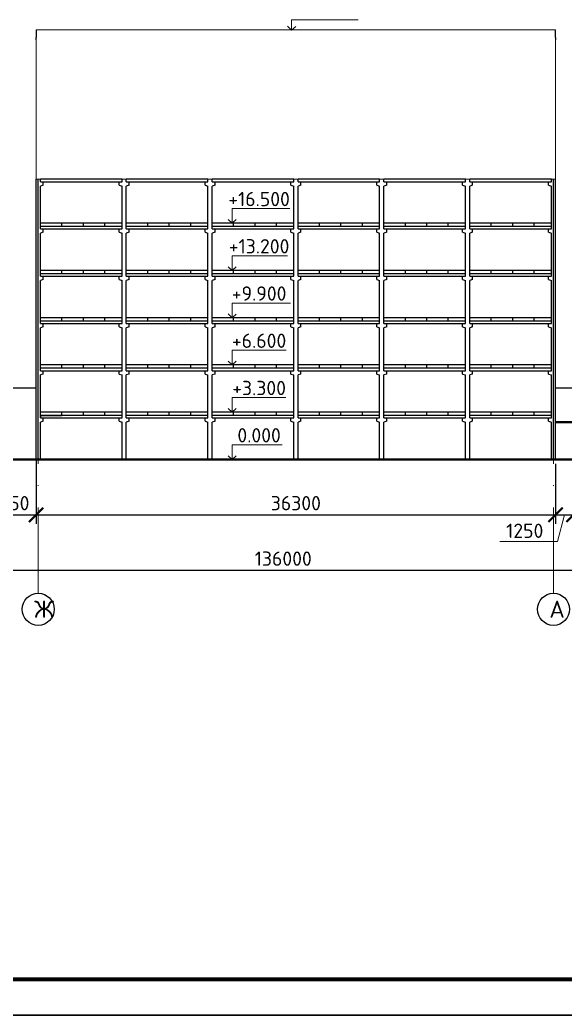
# Model space of a CAD drawing. Header units: millimetres. Extents: x -782 to 10910, y 3841 to 9763.
# Drawn here: x 2148.8 to 2225, y 8024.4 to 8163.5 of the extents above; entities that cross this region are included whole.
import ezdxf

# ---------------------------------------------------------------- set-up
doc = ezdxf.new("R2010")
doc.units = ezdxf.units.MM
doc.linetypes.add('ACAD_ISO10W100', pattern=[18, 12, -3, 0, -3])
doc.linetypes.add('CENTER2', pattern=[28.575, 19.05, -3.175, 3.175, -3.175])
doc.layers.add('1', color=7, linetype='Continuous')
doc.layers.add('Оbводка', color=1, linetype='Continuous', lineweight=90)
doc.styles.add('2.5', font='isocpeur.ttf', dxfattribs={"height": 2})
doc.styles.add('Isocpeur', font='isocpeur.ttf')
doc.dimstyles.new('М500 стройгенп', dxfattribs={"dimtxt": 2, "dimasz": 2, "dimexe": 1.25, "dimexo": 0.625, "dimtad": 1, "dimlfac": 500, "dimtxsty": '2.5', "dimblk": 'ARCHTICK', "dimcen": 2.5, "dimadec": 0, "dimazin": 0, "dimtfac": 1, "dimtmove": 0, "dimatfit": 3, "dimfxl": 1, "dimarcsym": 0})

# ---------------------------------------------------------------- blocks, each defined once
blk = doc.blocks.new('_ArchTick')
at = {"color": 0, "linetype": 'ByBlock', "const_width": 0.15}
blk.add_lwpolyline([(-0.5, -0.5), (0.5, 0.5)], dxfattribs=at)
blk = doc.blocks.new('*D836')
at = {"color": 0, "lineweight": -2, "transparency": 16777216}
for p, q in [((2143.57, 8101.98), (2143.57, 8093.06)), ((2151.07, 8101.98), (2151.07, 8093.06)), ((2143.57, 8094.31), (2151.07, 8094.31))]:
    blk.add_line(p, q, dxfattribs=at)
at = {"layer": 'Defpoints', "color": 0, "lineweight": -3, "transparency": 16777216}
for p in [(2143.57, 8102.61), (2151.07, 8102.61), (2151.07, 8094.31)]:
    blk.add_point(p, dxfattribs=at)
at = {"color": 0, "lineweight": -2, "transparency": 16777216, "xscale": 2, "yscale": 2, "zscale": 2, "rotation": 180}
blk.add_blockref('_ArchTick', (2143.57, 8094.31), dxfattribs=at)
at = {"color": 0, "lineweight": -2, "transparency": 16777216, "xscale": 2, "yscale": 2, "zscale": 2}
blk.add_blockref('_ArchTick', (2151.07, 8094.31), dxfattribs=at)
at = {"color": 0, "lineweight": 20, "transparency": 16777216, "insert": (2147.32, 8095.94), "char_height": 2, "attachment_point": 5, "style": '2.5'}
blk.add_mtext('3750', dxfattribs=at)
blk = doc.blocks.new('*D750')
at = {"color": 0, "lineweight": -2, "transparency": 16777216}
for p, q in [((2151.07, 8101.42), (2151.07, 8093.06)), ((2223.67, 8101.42), (2223.67, 8093.06)), ((2151.07, 8094.31), (2223.67, 8094.31))]:
    blk.add_line(p, q, dxfattribs=at)
at = {"layer": 'Defpoints', "color": 0, "lineweight": -3, "transparency": 16777216}
for p in [(2151.07, 8102.05), (2223.67, 8102.05), (2223.67, 8094.31)]:
    blk.add_point(p, dxfattribs=at)
at = {"color": 0, "lineweight": -2, "transparency": 16777216, "xscale": 2, "yscale": 2, "zscale": 2, "rotation": 180}
blk.add_blockref('_ArchTick', (2151.07, 8094.31), dxfattribs=at)
at = {"color": 0, "lineweight": -2, "transparency": 16777216, "xscale": 2, "yscale": 2, "zscale": 2}
blk.add_blockref('_ArchTick', (2223.67, 8094.31), dxfattribs=at)
at = {"color": 0, "lineweight": 20, "transparency": 16777216, "insert": (2187.37, 8095.94), "char_height": 2, "attachment_point": 5, "style": '2.5'}
blk.add_mtext('36300', dxfattribs=at)
blk = doc.blocks.new('*D837')
at = {"color": 0, "lineweight": -2, "transparency": 16777216}
for p, q in [((2223.67, 8101.42), (2223.67, 8093.06)), ((2226.17, 8101.42), (2226.17, 8093.06)), ((2223.67, 8094.31), (2226.17, 8094.31))]:
    blk.add_line(p, q, dxfattribs=at)
at = {"layer": 'Defpoints', "color": 0, "lineweight": -3, "transparency": 16777216}
for p in [(2223.67, 8102.05), (2226.17, 8102.05), (2226.17, 8094.31)]:
    blk.add_point(p, dxfattribs=at)
at = {"color": 0, "lineweight": -2, "transparency": 16777216, "xscale": 2, "yscale": 2, "zscale": 2, "rotation": 180}
blk.add_blockref('_ArchTick', (2223.67, 8094.31), dxfattribs=at)
at = {"color": 0, "lineweight": -2, "transparency": 16777216, "xscale": 2, "yscale": 2, "zscale": 2}
blk.add_blockref('_ArchTick', (2226.17, 8094.31), dxfattribs=at)
at = {"color": 0, "lineweight": 20, "transparency": 16777216, "insert": (2219.36, 8092.08), "char_height": 2, "attachment_point": 5, "style": '2.5'}
blk.add_mtext('1250', dxfattribs=at)
blk = doc.blocks.new('*D753')
at = {"color": 0, "lineweight": -2, "transparency": 16777216}
for p, q in [((2052.35, 8101.42), (2052.35, 8085.31)), ((2320.87, 8101.42), (2320.87, 8085.31)), ((2052.35, 8086.56), (2320.87, 8086.56))]:
    blk.add_line(p, q, dxfattribs=at)
at = {"layer": 'Defpoints', "color": 0, "lineweight": -3, "transparency": 16777216}
for p in [(2052.35, 8102.05), (2320.87, 8102.05), (2320.87, 8086.56)]:
    blk.add_point(p, dxfattribs=at)
at = {"color": 0, "lineweight": -2, "transparency": 16777216, "xscale": 2, "yscale": 2, "zscale": 2, "rotation": 180}
blk.add_blockref('_ArchTick', (2052.35, 8086.56), dxfattribs=at)
at = {"color": 0, "lineweight": -2, "transparency": 16777216, "xscale": 2, "yscale": 2, "zscale": 2}
blk.add_blockref('_ArchTick', (2320.87, 8086.56), dxfattribs=at)
at = {"color": 0, "lineweight": 20, "transparency": 16777216, "insert": (2185.61, 8088.19), "char_height": 2, "attachment_point": 5, "style": '2.5'}
blk.add_mtext('136000', dxfattribs=at)

msp = doc.modelspace()

# ---------------------------------------------------------------- linework, layer by layer
at = {"lineweight": 20}
for p, q in [((2186.777192, 8162.040145), (2186.207809, 8162.565131)), ((2186.76384, 8162.040321), (2186.76384, 8163.451583)), ((2186.76384, 8162.040321), (2186.76384, 8163.451583)), ((2196.088285, 8163.451583), (2186.76384, 8163.451583)), ((2186.76384, 8162.040321), (2187.346852, 8162.550128)), ((2151.07433, 8141.186228), (2151.07433, 8162.046228)), ((2151.07433, 8162.046228), (2223.67433, 8162.046228)), ((2223.67433, 8162.046228), (2223.67433, 8141.186228)), ((2223.67433, 8141.186228), (2151.07433, 8141.186228)), ((2151.07433, 8140.824219), (2151.07433, 8102.046228)), ((2178.479929, 8135.046228), (2178.479929, 8137.09681)), ((2178.479929, 8135.046228), (2178.479929, 8137.09681)), ((2186.533444, 8137.09681), (2178.479929, 8137.09681)), ((2178.479929, 8135.046228), (2177.910545, 8135.571214)), ((2178.466576, 8135.046404), (2179.049589, 8135.556211)), ((2178.479929, 8128.446228), (2178.479929, 8130.49681)), ((2178.479929, 8128.446228), (2178.479929, 8130.49681)), ((2186.180708, 8130.49681), (2178.479929, 8130.49681)), ((2178.479929, 8128.446228), (2177.910545, 8128.971214)), ((2178.466576, 8128.446404), (2179.049589, 8128.956211)), ((2178.479929, 8121.846228), (2178.479929, 8123.89681)), ((2178.479929, 8121.846228), (2178.479929, 8123.89681)), ((2186.615038, 8123.89681), (2178.479929, 8123.89681)), ((2178.479929, 8121.846228), (2177.910545, 8122.371214)), ((2178.466576, 8121.846404), (2179.049589, 8122.356211)), ((2178.479929, 8115.246228), (2178.479929, 8117.29681)), ((2178.479929, 8115.246228), (2178.479929, 8117.29681)), ((2186.004968, 8117.29681), (2178.479929, 8117.29681)), ((2178.479929, 8115.246228), (2177.910545, 8115.771214)), ((2178.466576, 8115.246404), (2179.049589, 8115.756211)), ((2178.479929, 8108.646228), (2178.479929, 8110.69681)), ((2178.479929, 8108.646228), (2178.479929, 8110.69681)), ((2185.948061, 8110.69681), (2178.479929, 8110.69681)), ((2178.479929, 8108.646228), (2177.910545, 8109.171214)), ((2178.466576, 8108.646404), (2179.049589, 8109.156211)), ((2178.479929, 8102.046228), (2178.479929, 8104.09681)), ((2178.479929, 8102.046228), (2178.479929, 8104.09681)), ((2185.454314, 8104.09681), (2178.479929, 8104.09681)), ((2178.479929, 8102.046228), (2177.910545, 8102.571214)), ((2178.466576, 8102.046404), (2179.049589, 8102.556211)), ((2224.92433, 8094.313451), (2223.91952, 8090.563451)), ((2223.91952, 8090.563451), (2215.878797, 8090.563451))]:
    msp.add_line(p, q, dxfattribs=at)
at = {"lineweight": 25}
for p, q in [((2151.07433, 8162.046228), (2151.07433, 8161.006228)), ((2151.07433, 8160.646228), (2151.07433, 8161.006228)), ((2223.67433, 8161.006228), (2223.67433, 8162.046228)), ((2223.67433, 8161.006228), (2223.67433, 8160.646228)), ((2151.07433, 8102.046228), (2151.07433, 8141.186228)), ((2151.67433, 8140.846228), (2151.67433, 8141.186228)), ((2163.07433, 8141.186228), (2151.67433, 8141.186228)), ((2151.67433, 8140.846228), (2163.07433, 8140.846228)), ((2151.67433, 8140.846228), (2152.27433, 8140.846228)), ((2152.07433, 8140.379561), (2151.67433, 8140.246228)), ((2151.67433, 8134.246228), (2151.67433, 8140.246228)), ((2152.07433, 8140.379561), (2152.07433, 8140.846228)), ((2162.67433, 8140.379561), (2162.67433, 8140.846228)), ((2162.67433, 8140.379561), (2163.07433, 8140.246228)), ((2163.07433, 8140.846228), (2163.07433, 8141.186228)), ((2163.07433, 8134.246228), (2163.07433, 8140.246228)), ((2163.67433, 8140.846228), (2163.67433, 8141.186228)), ((2175.07433, 8141.186228), (2163.67433, 8141.186228)), ((2163.67433, 8140.846228), (2175.07433, 8140.846228)), ((2164.07433, 8140.379561), (2163.67433, 8140.246228)), ((2163.67433, 8134.246228), (2163.67433, 8140.246228)), ((2164.07433, 8140.379561), (2164.07433, 8140.846228)), ((2174.67433, 8140.379561), (2174.67433, 8140.846228)), ((2174.67433, 8140.379561), (2175.07433, 8140.246228)), ((2175.07433, 8140.846228), (2175.07433, 8141.186228)), ((2175.07433, 8140.846228), (2175.07433, 8141.186228)), ((2175.07433, 8134.246228), (2175.07433, 8140.246228)), ((2175.07433, 8134.246228), (2175.07433, 8140.246228)), ((2175.67433, 8140.846228), (2175.67433, 8141.186228)), ((2187.07433, 8141.186228), (2175.67433, 8141.186228)), ((2175.67433, 8140.846228), (2187.07433, 8140.846228)), ((2176.07433, 8140.379561), (2175.67433, 8140.246228)), ((2175.67433, 8134.246228), (2175.67433, 8140.246228)), ((2176.07433, 8140.379561), (2176.07433, 8140.846228)), ((2186.67433, 8140.379561), (2186.67433, 8140.846228)), ((2186.67433, 8140.379561), (2187.07433, 8140.246228)), ((2187.07433, 8140.846228), (2187.07433, 8141.186228)), ((2187.07433, 8140.846228), (2187.07433, 8141.186228)), ((2187.07433, 8134.246228), (2187.07433, 8140.246228)), ((2187.07433, 8134.246228), (2187.07433, 8140.246228)), ((2187.67433, 8140.846228), (2187.67433, 8141.186228)), ((2199.07433, 8141.186228), (2187.67433, 8141.186228)), ((2187.67433, 8140.846228), (2199.07433, 8140.846228)), ((2188.07433, 8140.379561), (2187.67433, 8140.246228)), ((2187.67433, 8134.246228), (2187.67433, 8140.246228)), ((2188.07433, 8140.379561), (2188.07433, 8140.846228)), ((2198.67433, 8140.379561), (2198.67433, 8140.846228)), ((2198.67433, 8140.379561), (2199.07433, 8140.246228)), ((2199.07433, 8140.846228), (2199.07433, 8141.186228)), ((2199.07433, 8140.846228), (2199.07433, 8141.186228)), ((2199.07433, 8134.246228), (2199.07433, 8140.246228)), ((2199.07433, 8134.246228), (2199.07433, 8140.246228)), ((2199.67433, 8140.846228), (2199.67433, 8141.186228)), ((2211.07433, 8141.186228), (2199.67433, 8141.186228)), ((2199.67433, 8140.846228), (2211.07433, 8140.846228)), ((2200.07433, 8140.379561), (2199.67433, 8140.246228)), ((2199.67433, 8134.246228), (2199.67433, 8140.246228)), ((2200.07433, 8140.379561), (2200.07433, 8140.846228)), ((2210.67433, 8140.379561), (2210.67433, 8140.846228)), ((2210.67433, 8140.379561), (2211.07433, 8140.246228)), ((2211.07433, 8140.846228), (2211.07433, 8141.186228)), ((2211.07433, 8140.846228), (2211.07433, 8141.186228)), ((2211.07433, 8134.246228), (2211.07433, 8140.246228)), ((2211.07433, 8134.246228), (2211.07433, 8140.246228)), ((2211.67433, 8140.846228), (2211.67433, 8141.186228)), ((2223.07433, 8141.186228), (2211.67433, 8141.186228)), ((2211.67433, 8140.846228), (2223.07433, 8140.846228)), ((2212.07433, 8140.379561), (2211.67433, 8140.246228)), ((2211.67433, 8134.246228), (2211.67433, 8140.246228)), ((2212.07433, 8140.379561), (2212.07433, 8140.846228)), ((2222.67433, 8140.379561), (2222.67433, 8140.846228)), ((2222.67433, 8140.379561), (2223.07433, 8140.246228)), ((2223.07433, 8140.846228), (2223.07433, 8141.186228)), ((2223.07433, 8140.846228), (2223.07433, 8141.186228)), ((2223.07433, 8134.246228), (2223.07433, 8140.246228)), ((2223.07433, 8134.246228), (2223.07433, 8140.246228)), ((2223.67433, 8102.046228), (2223.67433, 8141.186228)), ((2163.07433, 8135.046228), (2151.67433, 8135.046228)), ((2163.07433, 8134.586228), (2151.67433, 8134.586228)), ((2154.67433, 8134.586228), (2154.67433, 8135.046228)), ((2157.67433, 8134.586228), (2157.67433, 8135.046228)), ((2160.67433, 8134.586228), (2160.67433, 8135.046228)), ((2175.07433, 8135.046228), (2163.67433, 8135.046228)), ((2175.07433, 8134.586228), (2163.67433, 8134.586228)), ((2166.67433, 8134.586228), (2166.67433, 8135.046228)), ((2169.67433, 8134.586228), (2169.67433, 8135.046228)), ((2172.67433, 8134.586228), (2172.67433, 8135.046228)), ((2187.07433, 8135.046228), (2175.67433, 8135.046228)), ((2187.07433, 8134.586228), (2175.67433, 8134.586228)), ((2178.67433, 8134.586228), (2178.67433, 8135.046228)), ((2181.67433, 8134.586228), (2181.67433, 8135.046228)), ((2184.67433, 8134.586228), (2184.67433, 8135.046228)), ((2199.07433, 8135.046228), (2187.67433, 8135.046228)), ((2199.07433, 8134.586228), (2187.67433, 8134.586228)), ((2190.67433, 8134.586228), (2190.67433, 8135.046228)), ((2193.67433, 8134.586228), (2193.67433, 8135.046228)), ((2196.67433, 8134.586228), (2196.67433, 8135.046228)), ((2211.07433, 8135.046228), (2199.67433, 8135.046228)), ((2211.07433, 8134.586228), (2199.67433, 8134.586228)), ((2202.67433, 8134.586228), (2202.67433, 8135.046228)), ((2205.67433, 8134.586228), (2205.67433, 8135.046228)), ((2208.67433, 8134.586228), (2208.67433, 8135.046228)), ((2223.07433, 8135.046228), (2211.67433, 8135.046228)), ((2223.07433, 8134.586228), (2211.67433, 8134.586228)), ((2214.67433, 8134.586228), (2214.67433, 8135.046228)), ((2217.67433, 8134.586228), (2217.67433, 8135.046228)), ((2220.67433, 8134.586228), (2220.67433, 8135.046228)), ((2151.67433, 8134.246228), (2163.07433, 8134.246228)), ((2151.67433, 8134.246228), (2152.27433, 8134.246228)), ((2152.07433, 8133.779561), (2151.67433, 8133.646228)), ((2151.67433, 8127.646228), (2151.67433, 8133.646228)), ((2152.07433, 8133.779561), (2152.07433, 8134.246228)), ((2162.67433, 8133.779561), (2162.67433, 8134.246228)), ((2162.67433, 8133.779561), (2163.07433, 8133.646228)), ((2163.07433, 8127.646228), (2163.07433, 8133.646228)), ((2163.67433, 8134.246228), (2175.07433, 8134.246228)), ((2164.07433, 8133.779561), (2163.67433, 8133.646228)), ((2163.67433, 8127.646228), (2163.67433, 8133.646228)), ((2164.07433, 8133.779561), (2164.07433, 8134.246228)), ((2174.67433, 8133.779561), (2174.67433, 8134.246228)), ((2174.67433, 8133.779561), (2175.07433, 8133.646228)), ((2175.07433, 8127.646228), (2175.07433, 8133.646228)), ((2175.67433, 8134.246228), (2187.07433, 8134.246228)), ((2176.07433, 8133.779561), (2175.67433, 8133.646228)), ((2175.67433, 8127.646228), (2175.67433, 8133.646228)), ((2176.07433, 8133.779561), (2176.07433, 8134.246228)), ((2186.67433, 8133.779561), (2186.67433, 8134.246228)), ((2186.67433, 8133.779561), (2187.07433, 8133.646228)), ((2187.07433, 8127.646228), (2187.07433, 8133.646228)), ((2187.67433, 8134.246228), (2199.07433, 8134.246228)), ((2188.07433, 8133.779561), (2187.67433, 8133.646228)), ((2187.67433, 8127.646228), (2187.67433, 8133.646228)), ((2188.07433, 8133.779561), (2188.07433, 8134.246228)), ((2198.67433, 8133.779561), (2198.67433, 8134.246228)), ((2198.67433, 8133.779561), (2199.07433, 8133.646228)), ((2199.07433, 8127.646228), (2199.07433, 8133.646228)), ((2199.67433, 8134.246228), (2211.07433, 8134.246228)), ((2200.07433, 8133.779561), (2199.67433, 8133.646228)), ((2199.67433, 8127.646228), (2199.67433, 8133.646228)), ((2200.07433, 8133.779561), (2200.07433, 8134.246228)), ((2210.67433, 8133.779561), (2210.67433, 8134.246228)), ((2210.67433, 8133.779561), (2211.07433, 8133.646228)), ((2211.07433, 8127.646228), (2211.07433, 8133.646228)), ((2211.67433, 8134.246228), (2223.07433, 8134.246228)), ((2212.07433, 8133.779561), (2211.67433, 8133.646228)), ((2211.67433, 8127.646228), (2211.67433, 8133.646228)), ((2212.07433, 8133.779561), (2212.07433, 8134.246228)), ((2222.67433, 8133.779561), (2222.67433, 8134.246228)), ((2222.67433, 8133.779561), (2223.07433, 8133.646228)), ((2223.07433, 8127.646228), (2223.07433, 8133.646228)), ((2163.07433, 8128.446228), (2151.67433, 8128.446228)), ((2163.07433, 8127.986228), (2151.67433, 8127.986228)), ((2151.67433, 8127.646228), (2163.07433, 8127.646228)), ((2151.67433, 8127.646228), (2152.27433, 8127.646228)), ((2152.07433, 8127.179561), (2152.07433, 8127.646228)), ((2154.67433, 8127.986228), (2154.67433, 8128.446228)), ((2157.67433, 8127.986228), (2157.67433, 8128.446228)), ((2160.67433, 8127.986228), (2160.67433, 8128.446228)), ((2162.67433, 8127.179561), (2162.67433, 8127.646228)), ((2175.07433, 8128.446228), (2163.67433, 8128.446228)), ((2175.07433, 8127.986228), (2163.67433, 8127.986228)), ((2163.67433, 8127.646228), (2175.07433, 8127.646228)), ((2164.07433, 8127.179561), (2164.07433, 8127.646228)), ((2166.67433, 8127.986228), (2166.67433, 8128.446228)), ((2169.67433, 8127.986228), (2169.67433, 8128.446228)), ((2172.67433, 8127.986228), (2172.67433, 8128.446228)), ((2174.67433, 8127.179561), (2174.67433, 8127.646228)), ((2187.07433, 8128.446228), (2175.67433, 8128.446228)), ((2187.07433, 8127.986228), (2175.67433, 8127.986228)), ((2175.67433, 8127.646228), (2187.07433, 8127.646228)), ((2176.07433, 8127.179561), (2176.07433, 8127.646228)), ((2178.67433, 8127.986228), (2178.67433, 8128.446228)), ((2181.67433, 8127.986228), (2181.67433, 8128.446228)), ((2184.67433, 8127.986228), (2184.67433, 8128.446228)), ((2186.67433, 8127.179561), (2186.67433, 8127.646228)), ((2199.07433, 8128.446228), (2187.67433, 8128.446228)), ((2199.07433, 8127.986228), (2187.67433, 8127.986228)), ((2187.67433, 8127.646228), (2199.07433, 8127.646228)), ((2188.07433, 8127.179561), (2188.07433, 8127.646228)), ((2190.67433, 8127.986228), (2190.67433, 8128.446228)), ((2193.67433, 8127.986228), (2193.67433, 8128.446228)), ((2196.67433, 8127.986228), (2196.67433, 8128.446228)), ((2198.67433, 8127.179561), (2198.67433, 8127.646228)), ((2211.07433, 8128.446228), (2199.67433, 8128.446228)), ((2211.07433, 8127.986228), (2199.67433, 8127.986228)), ((2199.67433, 8127.646228), (2211.07433, 8127.646228)), ((2200.07433, 8127.179561), (2200.07433, 8127.646228)), ((2202.67433, 8127.986228), (2202.67433, 8128.446228)), ((2205.67433, 8127.986228), (2205.67433, 8128.446228)), ((2208.67433, 8127.986228), (2208.67433, 8128.446228)), ((2210.67433, 8127.179561), (2210.67433, 8127.646228)), ((2223.07433, 8128.446228), (2211.67433, 8128.446228)), ((2223.07433, 8127.986228), (2211.67433, 8127.986228)), ((2211.67433, 8127.646228), (2223.07433, 8127.646228)), ((2212.07433, 8127.179561), (2212.07433, 8127.646228)), ((2214.67433, 8127.986228), (2214.67433, 8128.446228)), ((2217.67433, 8127.986228), (2217.67433, 8128.446228)), ((2220.67433, 8127.986228), (2220.67433, 8128.446228)), ((2222.67433, 8127.179561), (2222.67433, 8127.646228)), ((2152.07433, 8127.179561), (2151.67433, 8127.046228)), ((2151.67433, 8121.046228), (2151.67433, 8127.046228)), ((2162.67433, 8127.179561), (2163.07433, 8127.046228)), ((2163.07433, 8121.046228), (2163.07433, 8127.046228)), ((2164.07433, 8127.179561), (2163.67433, 8127.046228)), ((2163.67433, 8121.046228), (2163.67433, 8127.046228)), ((2174.67433, 8127.179561), (2175.07433, 8127.046228)), ((2175.07433, 8121.046228), (2175.07433, 8127.046228)), ((2176.07433, 8127.179561), (2175.67433, 8127.046228)), ((2175.67433, 8121.046228), (2175.67433, 8127.046228)), ((2186.67433, 8127.179561), (2187.07433, 8127.046228)), ((2187.07433, 8121.046228), (2187.07433, 8127.046228)), ((2188.07433, 8127.179561), (2187.67433, 8127.046228)), ((2187.67433, 8121.046228), (2187.67433, 8127.046228)), ((2198.67433, 8127.179561), (2199.07433, 8127.046228)), ((2199.07433, 8121.046228), (2199.07433, 8127.046228)), ((2200.07433, 8127.179561), (2199.67433, 8127.046228)), ((2199.67433, 8121.046228), (2199.67433, 8127.046228)), ((2210.67433, 8127.179561), (2211.07433, 8127.046228)), ((2211.07433, 8121.046228), (2211.07433, 8127.046228)), ((2212.07433, 8127.179561), (2211.67433, 8127.046228)), ((2211.67433, 8121.046228), (2211.67433, 8127.046228)), ((2222.67433, 8127.179561), (2223.07433, 8127.046228)), ((2223.07433, 8121.046228), (2223.07433, 8127.046228)), ((2163.07433, 8121.846228), (2151.67433, 8121.846228)), ((2163.07433, 8121.386228), (2151.67433, 8121.386228)), ((2151.67433, 8121.046228), (2163.07433, 8121.046228)), ((2151.67433, 8121.046228), (2152.27433, 8121.046228)), ((2152.07433, 8120.579561), (2152.07433, 8121.046228)), ((2154.67433, 8121.386228), (2154.67433, 8121.846228)), ((2157.67433, 8121.386228), (2157.67433, 8121.846228)), ((2160.67433, 8121.386228), (2160.67433, 8121.846228)), ((2162.67433, 8120.579561), (2162.67433, 8121.046228)), ((2175.07433, 8121.846228), (2163.67433, 8121.846228)), ((2175.07433, 8121.386228), (2163.67433, 8121.386228)), ((2163.67433, 8121.046228), (2175.07433, 8121.046228)), ((2164.07433, 8120.579561), (2164.07433, 8121.046228)), ((2166.67433, 8121.386228), (2166.67433, 8121.846228)), ((2169.67433, 8121.386228), (2169.67433, 8121.846228)), ((2172.67433, 8121.386228), (2172.67433, 8121.846228)), ((2174.67433, 8120.579561), (2174.67433, 8121.046228)), ((2187.07433, 8121.846228), (2175.67433, 8121.846228)), ((2187.07433, 8121.386228), (2175.67433, 8121.386228)), ((2175.67433, 8121.046228), (2187.07433, 8121.046228)), ((2176.07433, 8120.579561), (2176.07433, 8121.046228)), ((2178.67433, 8121.386228), (2178.67433, 8121.846228)), ((2181.67433, 8121.386228), (2181.67433, 8121.846228)), ((2184.67433, 8121.386228), (2184.67433, 8121.846228)), ((2186.67433, 8120.579561), (2186.67433, 8121.046228)), ((2199.07433, 8121.846228), (2187.67433, 8121.846228)), ((2199.07433, 8121.386228), (2187.67433, 8121.386228)), ((2187.67433, 8121.046228), (2199.07433, 8121.046228)), ((2188.07433, 8120.579561), (2188.07433, 8121.046228)), ((2190.67433, 8121.386228), (2190.67433, 8121.846228)), ((2193.67433, 8121.386228), (2193.67433, 8121.846228)), ((2196.67433, 8121.386228), (2196.67433, 8121.846228)), ((2198.67433, 8120.579561), (2198.67433, 8121.046228)), ((2211.07433, 8121.846228), (2199.67433, 8121.846228)), ((2211.07433, 8121.386228), (2199.67433, 8121.386228)), ((2199.67433, 8121.046228), (2211.07433, 8121.046228)), ((2200.07433, 8120.579561), (2200.07433, 8121.046228)), ((2202.67433, 8121.386228), (2202.67433, 8121.846228)), ((2205.67433, 8121.386228), (2205.67433, 8121.846228)), ((2208.67433, 8121.386228), (2208.67433, 8121.846228)), ((2210.67433, 8120.579561), (2210.67433, 8121.046228)), ((2223.07433, 8121.846228), (2211.67433, 8121.846228)), ((2223.07433, 8121.386228), (2211.67433, 8121.386228)), ((2211.67433, 8121.046228), (2223.07433, 8121.046228)), ((2212.07433, 8120.579561), (2212.07433, 8121.046228)), ((2214.67433, 8121.386228), (2214.67433, 8121.846228)), ((2217.67433, 8121.386228), (2217.67433, 8121.846228)), ((2220.67433, 8121.386228), (2220.67433, 8121.846228)), ((2222.67433, 8120.579561), (2222.67433, 8121.046228)), ((2152.07433, 8120.579561), (2151.67433, 8120.446228)), ((2151.67433, 8114.446228), (2151.67433, 8120.446228)), ((2162.67433, 8120.579561), (2163.07433, 8120.446228)), ((2163.07433, 8114.446228), (2163.07433, 8120.446228)), ((2164.07433, 8120.579561), (2163.67433, 8120.446228)), ((2163.67433, 8114.446228), (2163.67433, 8120.446228)), ((2174.67433, 8120.579561), (2175.07433, 8120.446228)), ((2175.07433, 8114.446228), (2175.07433, 8120.446228)), ((2176.07433, 8120.579561), (2175.67433, 8120.446228)), ((2175.67433, 8114.446228), (2175.67433, 8120.446228)), ((2186.67433, 8120.579561), (2187.07433, 8120.446228)), ((2187.07433, 8114.446228), (2187.07433, 8120.446228)), ((2188.07433, 8120.579561), (2187.67433, 8120.446228)), ((2187.67433, 8114.446228), (2187.67433, 8120.446228)), ((2198.67433, 8120.579561), (2199.07433, 8120.446228)), ((2199.07433, 8114.446228), (2199.07433, 8120.446228)), ((2200.07433, 8120.579561), (2199.67433, 8120.446228)), ((2199.67433, 8114.446228), (2199.67433, 8120.446228)), ((2210.67433, 8120.579561), (2211.07433, 8120.446228)), ((2211.07433, 8114.446228), (2211.07433, 8120.446228)), ((2212.07433, 8120.579561), (2211.67433, 8120.446228)), ((2211.67433, 8114.446228), (2211.67433, 8120.446228)), ((2222.67433, 8120.579561), (2223.07433, 8120.446228)), ((2223.07433, 8114.446228), (2223.07433, 8120.446228)), ((2163.07433, 8115.246228), (2151.67433, 8115.246228)), ((2154.67433, 8114.786228), (2154.67433, 8115.246228)), ((2157.67433, 8114.786228), (2157.67433, 8115.246228)), ((2160.67433, 8114.786228), (2160.67433, 8115.246228)), ((2175.07433, 8115.246228), (2163.67433, 8115.246228)), ((2166.67433, 8114.786228), (2166.67433, 8115.246228)), ((2169.67433, 8114.786228), (2169.67433, 8115.246228)), ((2172.67433, 8114.786228), (2172.67433, 8115.246228)), ((2187.07433, 8115.246228), (2175.67433, 8115.246228)), ((2178.67433, 8114.786228), (2178.67433, 8115.246228)), ((2181.67433, 8114.786228), (2181.67433, 8115.246228)), ((2184.67433, 8114.786228), (2184.67433, 8115.246228)), ((2199.07433, 8115.246228), (2187.67433, 8115.246228)), ((2190.67433, 8114.786228), (2190.67433, 8115.246228)), ((2193.67433, 8114.786228), (2193.67433, 8115.246228)), ((2196.67433, 8114.786228), (2196.67433, 8115.246228)), ((2211.07433, 8115.246228), (2199.67433, 8115.246228)), ((2202.67433, 8114.786228), (2202.67433, 8115.246228)), ((2205.67433, 8114.786228), (2205.67433, 8115.246228)), ((2208.67433, 8114.786228), (2208.67433, 8115.246228)), ((2223.07433, 8115.246228), (2211.67433, 8115.246228)), ((2214.67433, 8114.786228), (2214.67433, 8115.246228)), ((2217.67433, 8114.786228), (2217.67433, 8115.246228)), ((2220.67433, 8114.786228), (2220.67433, 8115.246228)), ((2163.07433, 8114.786228), (2151.67433, 8114.786228)), ((2151.67433, 8114.446228), (2163.07433, 8114.446228)), ((2151.67433, 8114.446228), (2152.27433, 8114.446228)), ((2152.07433, 8113.979561), (2151.67433, 8113.846228)), ((2151.67433, 8107.846228), (2151.67433, 8113.846228)), ((2152.07433, 8113.979561), (2152.07433, 8114.446228)), ((2162.67433, 8113.979561), (2162.67433, 8114.446228)), ((2162.67433, 8113.979561), (2163.07433, 8113.846228)), ((2163.07433, 8107.846228), (2163.07433, 8113.846228)), ((2175.07433, 8114.786228), (2163.67433, 8114.786228)), ((2163.67433, 8114.446228), (2175.07433, 8114.446228)), ((2164.07433, 8113.979561), (2163.67433, 8113.846228)), ((2163.67433, 8107.846228), (2163.67433, 8113.846228)), ((2164.07433, 8113.979561), (2164.07433, 8114.446228)), ((2174.67433, 8113.979561), (2174.67433, 8114.446228)), ((2174.67433, 8113.979561), (2175.07433, 8113.846228)), ((2175.07433, 8107.846228), (2175.07433, 8113.846228)), ((2187.07433, 8114.786228), (2175.67433, 8114.786228)), ((2175.67433, 8114.446228), (2187.07433, 8114.446228)), ((2176.07433, 8113.979561), (2175.67433, 8113.846228)), ((2175.67433, 8107.846228), (2175.67433, 8113.846228)), ((2176.07433, 8113.979561), (2176.07433, 8114.446228)), ((2186.67433, 8113.979561), (2186.67433, 8114.446228)), ((2186.67433, 8113.979561), (2187.07433, 8113.846228)), ((2187.07433, 8107.846228), (2187.07433, 8113.846228)), ((2199.07433, 8114.786228), (2187.67433, 8114.786228)), ((2187.67433, 8114.446228), (2199.07433, 8114.446228)), ((2188.07433, 8113.979561), (2187.67433, 8113.846228)), ((2187.67433, 8107.846228), (2187.67433, 8113.846228)), ((2188.07433, 8113.979561), (2188.07433, 8114.446228)), ((2198.67433, 8113.979561), (2198.67433, 8114.446228)), ((2198.67433, 8113.979561), (2199.07433, 8113.846228)), ((2199.07433, 8107.846228), (2199.07433, 8113.846228)), ((2211.07433, 8114.786228), (2199.67433, 8114.786228)), ((2199.67433, 8114.446228), (2211.07433, 8114.446228)), ((2200.07433, 8113.979561), (2199.67433, 8113.846228)), ((2199.67433, 8107.846228), (2199.67433, 8113.846228)), ((2200.07433, 8113.979561), (2200.07433, 8114.446228)), ((2210.67433, 8113.979561), (2210.67433, 8114.446228)), ((2210.67433, 8113.979561), (2211.07433, 8113.846228)), ((2211.07433, 8107.846228), (2211.07433, 8113.846228)), ((2223.07433, 8114.786228), (2211.67433, 8114.786228)), ((2211.67433, 8114.446228), (2223.07433, 8114.446228)), ((2212.07433, 8113.979561), (2211.67433, 8113.846228)), ((2211.67433, 8107.846228), (2211.67433, 8113.846228)), ((2212.07433, 8113.979561), (2212.07433, 8114.446228)), ((2222.67433, 8113.979561), (2222.67433, 8114.446228)), ((2222.67433, 8113.979561), (2223.07433, 8113.846228)), ((2223.07433, 8107.846228), (2223.07433, 8113.846228)), ((2143.290827, 8112.046228), (2151.07433, 8112.046228)), ((2223.67433, 8112.046228), (2320.288527, 8112.046228)), ((2163.07433, 8108.646228), (2151.67433, 8108.646228)), ((2151.67433, 8108.246228), (2151.67433, 8107.846228)), ((2163.07433, 8108.186228), (2151.67433, 8108.186228)), ((2151.67433, 8108.186228), (2154.67433, 8108.186228)), ((2154.67433, 8108.186228), (2154.67433, 8108.646228)), ((2157.67433, 8108.186228), (2157.67433, 8108.646228)), ((2160.67433, 8108.186228), (2160.67433, 8108.646228)), ((2175.07433, 8108.646228), (2163.67433, 8108.646228)), ((2163.67433, 8108.186228), (2163.67433, 8108.646228)), ((2175.07433, 8108.186228), (2163.67433, 8108.186228)), ((2166.67433, 8108.186228), (2166.67433, 8108.646228)), ((2169.67433, 8108.186228), (2169.67433, 8108.646228)), ((2172.67433, 8108.186228), (2172.67433, 8108.646228)), ((2187.07433, 8108.646228), (2175.67433, 8108.646228)), ((2187.07433, 8108.186228), (2175.67433, 8108.186228)), ((2178.67433, 8108.186228), (2178.67433, 8108.646228)), ((2181.67433, 8108.186228), (2181.67433, 8108.646228)), ((2184.67433, 8108.186228), (2184.67433, 8108.646228)), ((2199.07433, 8108.646228), (2187.67433, 8108.646228)), ((2199.07433, 8108.186228), (2187.67433, 8108.186228)), ((2190.67433, 8108.186228), (2190.67433, 8108.646228)), ((2193.67433, 8108.186228), (2193.67433, 8108.646228)), ((2196.67433, 8108.186228), (2196.67433, 8108.646228)), ((2211.07433, 8108.646228), (2199.67433, 8108.646228)), ((2211.07433, 8108.186228), (2199.67433, 8108.186228)), ((2202.67433, 8108.186228), (2202.67433, 8108.646228)), ((2205.67433, 8108.186228), (2205.67433, 8108.646228)), ((2208.67433, 8108.186228), (2208.67433, 8108.646228)), ((2223.07433, 8108.646228), (2211.67433, 8108.646228)), ((2223.07433, 8108.186228), (2211.67433, 8108.186228)), ((2214.67433, 8108.186228), (2214.67433, 8108.646228)), ((2217.67433, 8108.186228), (2217.67433, 8108.646228)), ((2220.67433, 8108.186228), (2220.67433, 8108.646228)), ((2151.67433, 8107.846228), (2163.07433, 8107.846228)), ((2151.67433, 8107.846228), (2152.27433, 8107.846228)), ((2152.07433, 8107.379561), (2151.67433, 8107.246228)), ((2151.67433, 8102.046228), (2151.67433, 8107.246228)), ((2152.07433, 8107.379561), (2152.07433, 8107.846228)), ((2162.67433, 8107.379561), (2162.67433, 8107.846228)), ((2162.67433, 8107.846228), (2163.07433, 8107.846228)), ((2162.67433, 8107.379561), (2163.07433, 8107.246228)), ((2163.07433, 8102.046228), (2163.07433, 8107.246228)), ((2163.67433, 8107.846228), (2175.07433, 8107.846228)), ((2164.07433, 8107.379561), (2163.67433, 8107.246228)), ((2163.67433, 8102.046228), (2163.67433, 8107.246228)), ((2164.07433, 8107.379561), (2164.07433, 8107.846228)), ((2174.67433, 8107.379561), (2174.67433, 8107.846228)), ((2174.67433, 8107.846228), (2175.07433, 8107.846228)), ((2174.67433, 8107.379561), (2175.07433, 8107.246228)), ((2175.07433, 8102.046228), (2175.07433, 8107.246228)), ((2175.67433, 8107.846228), (2187.07433, 8107.846228)), ((2176.07433, 8107.379561), (2175.67433, 8107.246228)), ((2175.67433, 8102.046228), (2175.67433, 8107.246228)), ((2176.07433, 8107.379561), (2176.07433, 8107.846228)), ((2186.67433, 8107.379561), (2186.67433, 8107.846228)), ((2186.67433, 8107.846228), (2187.07433, 8107.846228)), ((2186.67433, 8107.379561), (2187.07433, 8107.246228)), ((2187.07433, 8102.046228), (2187.07433, 8107.246228)), ((2187.67433, 8107.846228), (2199.07433, 8107.846228)), ((2188.07433, 8107.379561), (2187.67433, 8107.246228)), ((2187.67433, 8102.046228), (2187.67433, 8107.246228)), ((2188.07433, 8107.379561), (2188.07433, 8107.846228)), ((2198.67433, 8107.379561), (2198.67433, 8107.846228)), ((2198.67433, 8107.846228), (2199.07433, 8107.846228)), ((2198.67433, 8107.379561), (2199.07433, 8107.246228)), ((2199.07433, 8102.046228), (2199.07433, 8107.246228)), ((2199.67433, 8107.846228), (2211.07433, 8107.846228)), ((2200.07433, 8107.379561), (2199.67433, 8107.246228)), ((2199.67433, 8102.046228), (2199.67433, 8107.246228)), ((2200.07433, 8107.379561), (2200.07433, 8107.846228)), ((2210.67433, 8107.379561), (2210.67433, 8107.846228)), ((2210.67433, 8107.846228), (2211.07433, 8107.846228)), ((2210.67433, 8107.379561), (2211.07433, 8107.246228)), ((2211.07433, 8102.046228), (2211.07433, 8107.246228)), ((2211.67433, 8107.846228), (2223.07433, 8107.846228)), ((2212.07433, 8107.379561), (2211.67433, 8107.246228)), ((2211.67433, 8102.046228), (2211.67433, 8107.246228)), ((2212.07433, 8107.379561), (2212.07433, 8107.846228)), ((2222.67433, 8107.379561), (2222.67433, 8107.846228)), ((2222.67433, 8107.379561), (2223.07433, 8107.246228)), ((2223.07433, 8102.046228), (2223.07433, 8107.246228)), ((2151.07433, 8102.046228), (2150.47433, 8102.046228)), ((2151.37433, 8102.046228), (2151.07433, 8102.046228)), ((2151.37433, 8102.046228), (2151.67433, 8102.046228)), ((2223.67433, 8102.046228), (2224.27433, 8102.046228)), ((2822.712732, 8024.423062), (1981.712732, 8024.423062))]:
    msp.add_line(p, q, dxfattribs=at)
at = {"linetype": 'CENTER2', "lineweight": 25, "ltscale": 200}
for p, q in [((2151.37433, 8102.046228), (2151.37433, 8141.186228)), ((2223.37433, 8102.046228), (2223.37433, 8141.186228))]:
    msp.add_line(p, q, dxfattribs=at)
at = {"lineweight": 40}
for p, q in [((2223.67433, 8107.246228), (2226.17433, 8107.246228)), ((2050.032558, 8102.046228), (2323.249552, 8102.046228))]:
    msp.add_line(p, q, dxfattribs=at)
at = {"lineweight": 25, "ltscale": 200}
msp.add_line((2151.37433, 8102.046228), (2223.67433, 8102.046228), dxfattribs=at)
at = {"linetype": 'ACAD_ISO10W100', "lineweight": 20}
for p, q in [((2151.37433, 8083.352601), (2151.37433, 8102.046228)), ((2223.37433, 8083.352601), (2223.37433, 8102.046228))]:
    msp.add_line(p, q, dxfattribs=at)
at = {"lineweight": 70}
msp.add_line((2002.712585, 8029.422879), (2817.712585, 8029.422879), dxfattribs=at)
msp.add_line((1982.712585, 8024.422879), (2822.712585, 8024.422879))
at = {"layer": 'Оbводка', "color": 0, "lineweight": -2}
for centre in [(2151.37433, 8081.112605), (2223.37433, 8081.112605)]:
    msp.add_circle(centre, 2.239996, dxfattribs=at)

# ---------------------------------------------------------------- texts
at = {"lineweight": 40, "char_height": 2, "width": 15.99997333, "attachment_point": 5, "style": 'Isocpeur'}
for s, insert in [('+16.500', (2182.233781, 8138.426321)), ('+13.200', (2182.233781, 8131.826321)), ('+9.900', (2182.233781, 8125.226321)), ('+6.600', (2182.233781, 8118.626321)), ('+3.300', (2182.233781, 8112.026321)), ('0.000', (2182.233781, 8105.426321))]:
    msp.add_mtext(s, dxfattribs=dict(at, insert=insert))
at = {"layer": '1', "char_height": 2.399996, "width": 335.51997649, "attachment_point": 1, "style": 'Isocpeur'}
for s, insert in [('Ж', (2150.794023, 8082.326921)), ('А', (2222.794023, 8082.326921))]:
    msp.add_mtext(s, dxfattribs=dict(at, insert=insert))

# ---------------------------------------------------------------- dimensions: what is measured, and where the dimension line sits
at = {"lineweight": 20}
for base, p1, p2, picture, middle in [((2151.07433, 8094.313451), (2143.57433, 8102.606228), (2151.07433, 8102.606228), '*D836', (2147.32433, 8095.938451)), ((2223.67433, 8094.313451), (2151.07433, 8102.046228), (2223.67433, 8102.046228), '*D750', (2187.37433, 8095.938451))]:
    dim = msp.add_linear_dim(base=base, p1=p1, p2=p2, dimstyle='М500 стройгенп', dxfattribs=at)
    dim.commit()
    dim.dimension.update_dxf_attribs({"geometry": picture, "text_midpoint": middle})
dim = msp.add_linear_dim(base=(2320.87433, 8086.561909), p1=(2052.35433, 8102.046228), p2=(2320.87433, 8102.046228), text='136000', dimstyle='М500 стройгенп', dxfattribs=at)
dim.commit()
dim.dimension.update_dxf_attribs({"geometry": '*D753', "text_midpoint": (2185.61433, 8086.561909), "dimtype": 160})
dim = msp.add_linear_dim(base=(2226.17433, 8094.313451), p1=(2223.67433, 8102.046228), p2=(2226.17433, 8102.046228), dimstyle='М500 стройгенп', override={"dimtmove": 2}, dxfattribs=at)
dim.commit()
dim.dimension.update_dxf_attribs({"geometry": '*D837', "text_midpoint": (2219.362673, 8092.081977), "dimtype": 160})

doc.saveas('drawing.dxf')
